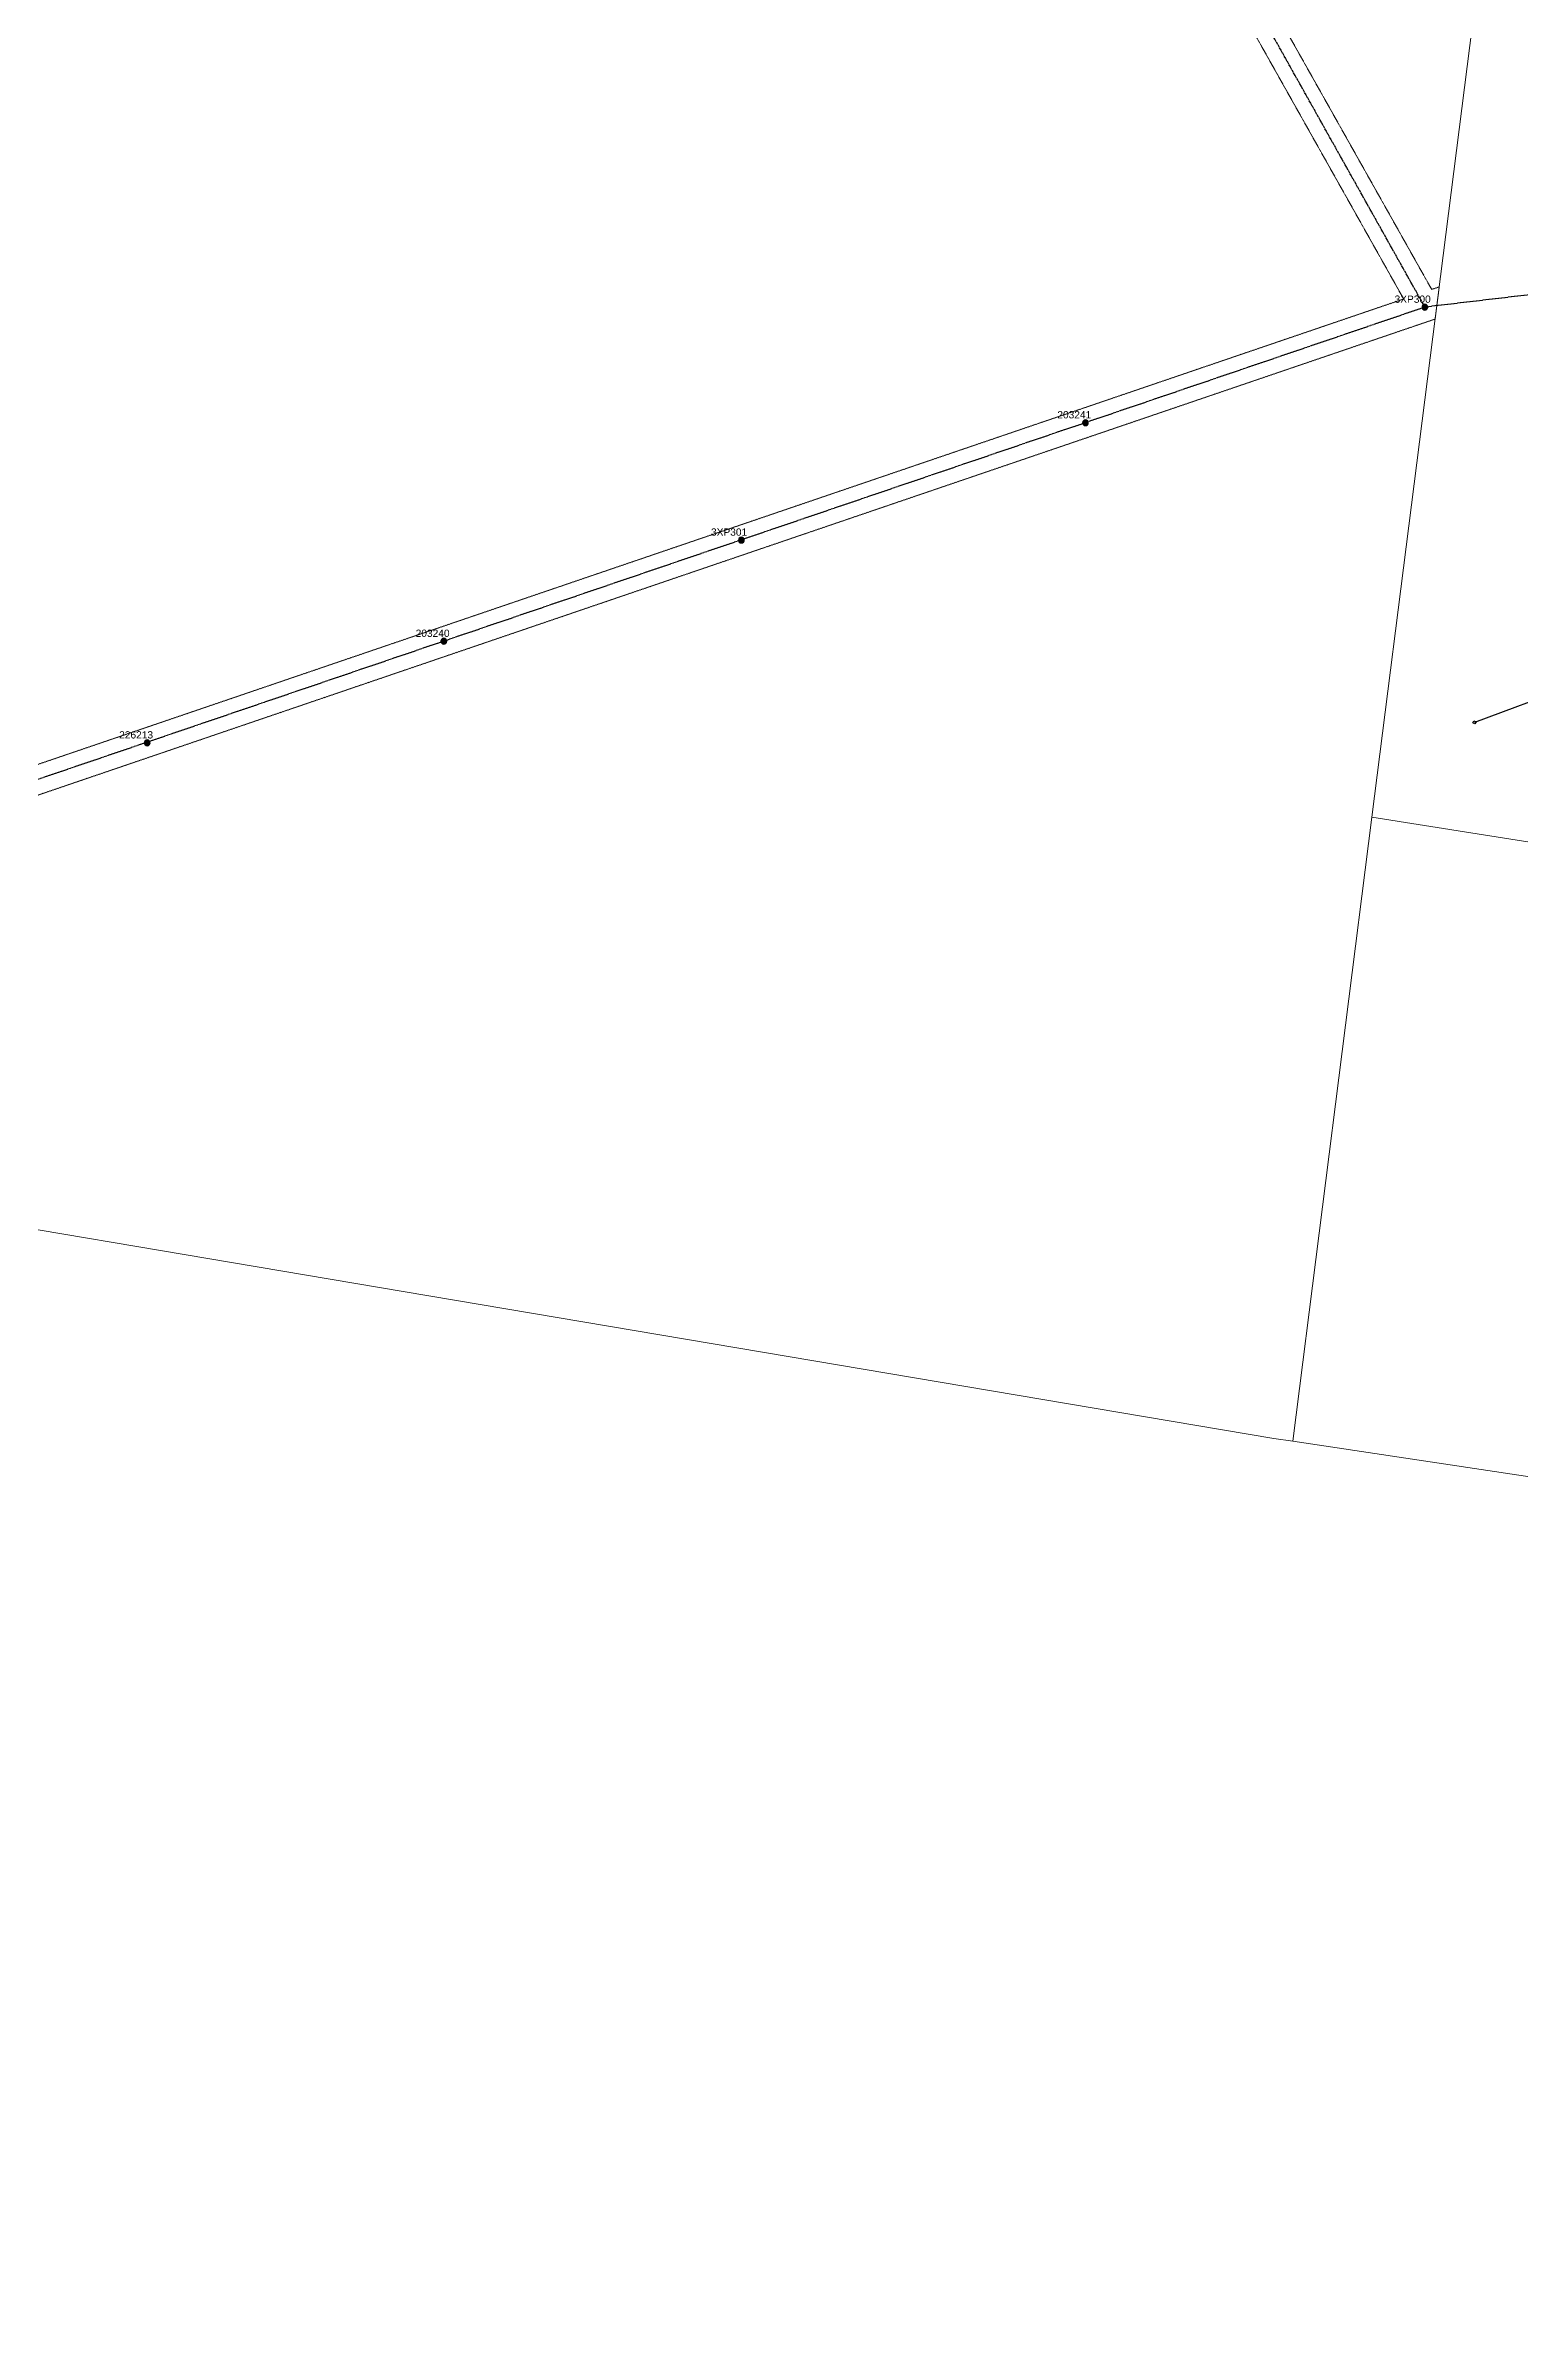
# Model space of a CAD drawing. Header units: metres. Extents: x 257896 to 264438, y 6185680 to 6189085.
# Drawn here: x 260537 to 261044, y 6186254 to 6187036 of the extents above; entities that cross this region are included whole.
import ezdxf
from ezdxf.enums import TextEntityAlignment as Align

# ---------------------------------------------------------------- set-up
doc = ezdxf.new("R2010")
doc.units = ezdxf.units.M
for name, pattern in [('Cable Exist OH', [1, 1, 0]), ('HIDDEN', [0.375, 0.25, -0.125]), ('HIDDEN2', [0.1875, 0.125, -0.0625])]:
    doc.linetypes.add(name, pattern=pattern)
doc.layers.get('0').update_dxf_attribs({"color": 6})
doc.layers.add('Cadastre Land Parcels_SP_EXT', color=9, linetype='Continuous', lineweight=5)
doc.layers.add('Cadastre Other Property_SP_EXT', color=9, linetype='HIDDEN', lineweight=5)
for name, color, linetype in [('Mains_HV_EXT', 7, 'Continuous'), ('Services_SP_EXT', 7, 'Continuous'), ('SupportsOH_SP_TR_HV_LV_SL_EXT', 7, 'Continuous')]:
    doc.layers.add(name, color=color, linetype=linetype)
doc.layers.get('0').freeze()
doc.styles.add('POLE_LABEL', font='arial.ttf')
doc.styles.get("Standard").update_dxf_attribs({"font": 'arial.ttf'})

# ---------------------------------------------------------------- blocks, each defined once
blk = doc.blocks.new('CCP_EXT')
blk.add_wipeout([(0, 0.57), (0.57, 0), (0, -0.57), (-0.57, 0)])
blk.add_lwpolyline([(-0.57, 0), (0, 0.57), (0.57, 0), (0, -0.57), (-0.57, 0)])
at = {"flags": 1}
blk.add_attdef('Z', (0, 0), '', height=0.2, dxfattribs=at)
at = {"flags": 9}
for tag, p in [('CCP_TYPE', (0, 0)), ('CONSTRUCTED_VOLTAGE', (0, -0.2)), ('OPERATING_VOLTAGE', (0, -0.6)), ('ORIENTATION', (0, -0.8)), ('OWNED_BY', (0, -1)), ('STATE', (0, -1.8)), ('NO_PHASES', (0, -0.4)), ('USAGE', (0, -1.2)), ('LEGEND', (0, -1.4)), ('LIFE_SUPPORT', (0, -1.6)), ('NOTES', (0, -2))]:
    blk.add_attdef(tag, text='', height=0.2, dxfattribs=at).set_placement(p, align=Align.MIDDLE_LEFT)
blk = doc.blocks.new('POLE_EXT')
blk.add_hatch(color=256).paths.add_polyline_path([(-1, 0, 1), (1, 0, 1)])
blk.add_lwpolyline([(-1, 0, 1), (1, 0, 1)], format="xyb", close=True)
for tag, height, flags, p in [('pNumber', 2.5, 8, (-17.84, 2.07)), ('OWNED_BY', 0.2, 9, (1.35, -0.4)), ('SPECIAL_USE', 0.2, 9, (1.35, -0.8)), ('STATE', 0.2, 9, (1.35, -1)), ('cLV', 0.2, 9, (1.35, -1.4)), ('hDepth', 0.2, 9, (1.35, -1.6)), ('hDia', 0.2, 9, (1.35, -1.8)), ('cHV', 0.2, 9, (1.35, -2)), ('cLinedev', 0.2, 9, (1.35, -3.4)), ('pExisting', 0.2, 9, (1.35, -3.8)), ('pFooting', 0.2, 9, (1.35, -4.4)), ('pNew', 0.2, 9, (1.35, -4.6)), ('pRelocate', 0.2, 9, (1.35, -5)), ('pRemove', 0.2, 9, (1.35, -5.2)), ('pReplace', 0.2, 9, (1.35, -5.4)), ('pStay', 0.2, 9, (1.35, -5.6)), ('pType', 0.2, 9, (1.35, -5.8)), ('cspan', 0.2, 9, (1.35, -6)), ('STREETNAME', 0.2, 9, (1.35, -6.2)), ('SUBURB', 0.2, 9, (1.35, -6.4)), ('OPERATED_BY', 0.2, 9, (1.36, -7.01)), ('PARENT', 0.2, 9, (1.35, -0.6)), ('USAGE', 0.2, 9, (1.35, -1.2)), ('LBRACKET', 0.2, 9, (1.35, -2.2)), ('LExisting', 0.2, 9, (1.35, -2.4)), ('LANTNUMBER', 0.2, 9, (1.35, -2.6)), ('LOther', 0.2, 9, (1.35, -2.8)), ('LRemove', 0.2, 9, (1.35, -3)), ('LEGEND', 0.2, 9, (1.35, -3.2)), ('LOCATION', 0.2, 9, (1.35, -3.6)), ('PFNUMBER', 0.2, 9, (1.35, -4)), ('NEWPFNUMBER', 0.2, 9, (1.35, -4.2)), ('NOTES', 0.2, 9, (1.35, -6.6)), ('MAINTAINED_BY', 0.2, 9, (1.36, -6.81))]:
    blk.add_attdef(tag, text='', height=height, dxfattribs=dict(flags=flags)).set_placement(p, align=Align.MIDDLE_LEFT)
at = {"style": 'POLE_LABEL'}
for tag, height, flags, p in [('STRUCTURE_PLANT_NUMBER', 0.2, 9, (1.35, 0.03)), ('ASSET_NUM', 2.5, 8, (2, 2)), ('STREET_CODE', 0.2, 9, (1.35, -0.2))]:
    blk.add_attdef(tag, text='', height=height, dxfattribs=dict(at, flags=flags)).set_placement(p, align=Align.MIDDLE_LEFT)
at = {"flags": 1}
blk.add_attdef('Z', (1.35, -7.33), '', height=0.2, dxfattribs=at)

msp = doc.modelspace()

# ---------------------------------------------------------------- linework, layer by layer
at = {"layer": 'Cadastre Land Parcels_SP_EXT', "linetype": 'Continuous'}
for points in [[(260683.58, 6187428.16), (260660.82, 6187451), (260596.43, 6187537.14), (260571.5, 6187562.59), (260523.78, 6187608.09), (260471.06, 6187648.03), (260380.77, 6187703.98), (260377.24, 6187706.16), (260282.57, 6187607.56), (260217.27, 6187647.17), (260220.77, 6187484.51), (260238.24, 6186678.21), (260245.9, 6186677.18), (260450.97, 6186642.51), (260659.82, 6186607.26), (260959, 6186556.79), (260965.55, 6186555.85), (260992.78, 6186770.33), (261037.29, 6187121.35), (260835.32, 6187146.35), (260637.04, 6187210.07), (260683.58, 6187428.16)], [(261454.55, 6186498.47), (261466.9, 6186510.74), (261470.66, 6186537.53), (261450.75, 6186571.41), (261340.18, 6186661.92), (261309.06, 6186720.29), (260992.78, 6186770.33), (260965.55, 6186555.85), (261431.51, 6186485.78), (261454.55, 6186498.47)]]:
    msp.add_lwpolyline(points, close=True, dxfattribs=at)
at = {"layer": 'Cadastre Other Property_SP_EXT', "linetype": 'HIDDEN2'}
msp.add_lwpolyline([(260240.91, 6186677.86), (261014.49, 6186941.49), (261015.89, 6186952.54), (261013.3, 6186951.66), (260938.24, 6187085.17), (260822.03, 6187161.07), (260816.56, 6187152.69), (260930.72, 6187078.13), (261003.67, 6186948.38), (260238.04, 6186687.45), (260238.24, 6186678.22), (260240.91, 6186677.86)], close=True, dxfattribs=at)
at = {"layer": 'Mains_HV_EXT', "linetype": 'Cable Exist OH'}
for points in [[(261010.97, 6186945.58), (260951.56, 6187051.66)], [(261122.53, 6186958.72), (261010.97, 6186945.58)], [(261010.97, 6186945.58), (260365.73, 6186725.83), (260031.91, 6186254.32)]]:
    msp.add_lwpolyline(points, dxfattribs=at)

# ---------------------------------------------------------------- block references
at = {"layer": 'SupportsOH_SP_TR_HV_LV_SL_EXT'}
ref = msp.add_blockref('POLE_EXT', (261010.97, 6186945.58), dxfattribs=at)
ref.add_attrib('ASSET_NUM', '3XP300', dxfattribs={"layer": '0', "height": 2.5, "style": 'POLE_LABEL'}).set_placement((261012.97, 6186946.33), align=Align.BOTTOM_RIGHT)
ref = msp.add_blockref('POLE_EXT', (260894.31, 6186905.85), dxfattribs=at)
ref.add_attrib('ASSET_NUM', '203241', dxfattribs={"layer": '0', "height": 2.5, "style": 'POLE_LABEL'}).set_placement((260896.31, 6186906.6), align=Align.BOTTOM_RIGHT)
ref = msp.add_blockref('POLE_EXT', (260776.08, 6186865.53), dxfattribs=at)
ref.add_attrib('ASSET_NUM', '3XP301', dxfattribs={"layer": '0', "height": 2.5, "style": 'POLE_LABEL'}).set_placement((260778.08, 6186866.28), align=Align.BOTTOM_RIGHT)
ref = msp.add_blockref('POLE_EXT', (260673.82, 6186830.76), dxfattribs=at)
ref.add_attrib('ASSET_NUM', '203240', dxfattribs={"layer": '0', "height": 2.5, "style": 'POLE_LABEL'}).set_placement((260675.82, 6186831.51), align=Align.BOTTOM_RIGHT)
ref = msp.add_blockref('POLE_EXT', (260571.93, 6186795.84), dxfattribs=at)
ref.add_attrib('ASSET_NUM', '226213', dxfattribs={"layer": '0', "height": 2.5, "style": 'POLE_LABEL'}).set_placement((260573.93, 6186796.59), align=Align.BOTTOM_RIGHT)

# ---------------------------------------------------------------- next in the draw order: block references
at = {"layer": 'Services_SP_EXT', "rotation": 199.2356184615821}
msp.add_blockref('CCP_EXT', (261027.99, 6186802.86), dxfattribs=at)

# ---------------------------------------------------------------- next in the draw order: linework, layer by layer
at = {"layer": 'Services_SP_EXT'}
msp.add_lwpolyline([(261060.63, 6186815.02), (261027.99, 6186802.86)], dxfattribs=at)

doc.saveas('drawing.dxf')
